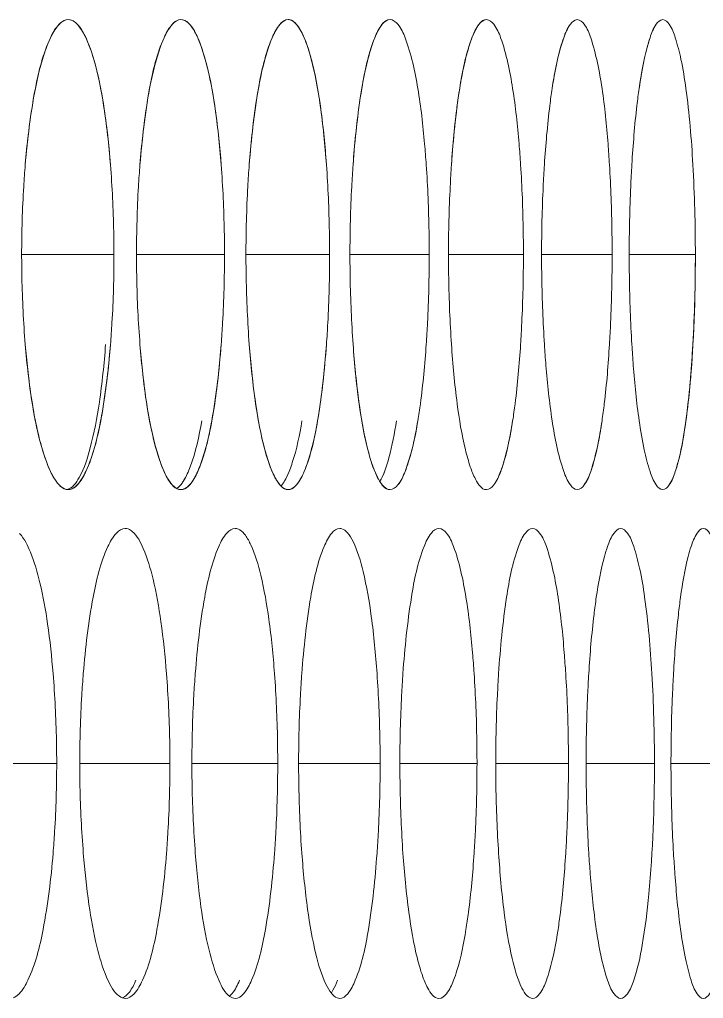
# Model space of a CAD drawing. Header units: millimetres. Extents: x 1177 to 4147, y 93 to 2194.
# Drawn here: x 2907.68 to 2916.4, y 1713.33 to 1725.83 of the extents above; entities that cross this region are included whole.
import ezdxf

# ---------------------------------------------------------------- set-up
doc = ezdxf.new("R2010")
doc.units = ezdxf.units.MM
doc.header["$LTSCALE"] = 0.1
doc.layers.add('标注', color=251, linetype='Continuous', lineweight=9)

msp = doc.modelspace()

# ---------------------------------------------------------------- linework, layer by layer
at = {"layer": '标注'}
for p, q in [((2907.703, 1722.827), (2908.881, 1722.827)), ((2907.703, 1722.827), (2908.881, 1722.827)), ((2909.169, 1722.827), (2910.291, 1722.827)), ((2909.169, 1722.827), (2910.291, 1722.827)), ((2910.565, 1722.827), (2911.632, 1722.827)), ((2910.565, 1722.827), (2911.632, 1722.827)), ((2911.892, 1722.827), (2912.903, 1722.827)), ((2911.892, 1722.827), (2912.903, 1722.827)), ((2913.149, 1722.827), (2914.105, 1722.827)), ((2913.149, 1722.827), (2914.105, 1722.827)), ((2914.337, 1722.827), (2915.237, 1722.827)), ((2914.337, 1722.827), (2915.237, 1722.827)), ((2915.455, 1722.827), (2916.299, 1722.827)), ((2915.455, 1722.827), (2916.299, 1722.827)), ((2906.944, 1716.332), (2908.15, 1716.332)), ((2908.444, 1716.332), (2909.595, 1716.332)), ((2909.875, 1716.332), (2910.97, 1716.332)), ((2911.237, 1716.332), (2912.277, 1716.332)), ((2912.529, 1716.332), (2913.513, 1716.332)), ((2913.752, 1716.332), (2914.68, 1716.332)), ((2914.905, 1716.332), (2915.777, 1716.332)), ((2915.988, 1716.332), (2916.804, 1716.332))]:
    msp.add_line(p, q, dxfattribs=at)
for points, knots in [([(2908.298, 1725.827), (2908.225, 1725.827), (2908.121, 1725.704), (2908.036, 1725.524), (2907.925, 1725.201), (2907.822, 1724.681), (2907.77, 1724.228), (2907.749, 1723.975)], [0, 0, 0, 0, 0.108725, 0.198707, 0.314104, 0.617245, 1, 1, 1, 1]), ([(2908.298, 1725.827), (2908.254, 1725.827), (2908.151, 1725.756), (2908.101, 1725.657), (2908.071, 1725.596)], [0, 0, 0, 0, 0.386933, 1, 1, 1, 1]), ([(2908.836, 1723.975), (2908.816, 1724.228), (2908.766, 1724.68), (2908.666, 1725.201), (2908.557, 1725.524), (2908.473, 1725.704), (2908.369, 1725.827), (2908.298, 1725.827)], [0, 0, 0, 0, 0.38312, 0.686351, 0.80168, 0.891533, 1, 1, 1, 1]), ([(2908.404, 1725.776), (2908.396, 1725.784), (2908.366, 1725.81), (2908.326, 1725.827), (2908.298, 1725.827)], [0, 0, 0, 0, 0.288854, 1, 1, 1, 1]), ([(2908.836, 1723.975), (2908.819, 1724.191), (2908.778, 1724.588), (2908.685, 1725.117), (2908.571, 1725.505), (2908.468, 1725.714), (2908.404, 1725.776)], [0, 0, 0, 0, 0.348125, 0.639047, 0.857939, 1, 1, 1, 1]), ([(2909.735, 1725.827), (2909.666, 1725.827), (2909.566, 1725.702), (2909.486, 1725.524), (2909.38, 1725.2), (2909.282, 1724.68), (2909.233, 1724.228), (2909.213, 1723.975)], [0, 0, 0, 0, 0.106138, 0.195757, 0.311206, 0.615378, 1, 1, 1, 1]), ([(2909.735, 1725.827), (2909.694, 1725.827), (2909.595, 1725.754), (2909.548, 1725.657), (2909.52, 1725.596)], [0, 0, 0, 0, 0.381268, 1, 1, 1, 1]), ([(2910.249, 1723.975), (2910.23, 1724.227), (2910.182, 1724.68), (2910.087, 1725.2), (2909.983, 1725.524), (2909.904, 1725.702), (2909.805, 1725.827), (2909.735, 1725.827)], [0, 0, 0, 0, 0.384981, 0.689245, 0.80463, 0.894123, 1, 1, 1, 1]), ([(2910.249, 1723.975), (2910.232, 1724.202), (2910.19, 1724.614), (2910.096, 1725.16), (2909.981, 1725.545), (2909.876, 1725.752), (2909.809, 1725.801)], [0, 0, 0, 0, 0.358786, 0.65392, 0.869192, 1, 1, 1, 1]), ([(2911.104, 1725.827), (2911.036, 1725.827), (2910.943, 1725.7), (2910.867, 1725.524), (2910.766, 1725.199), (2910.673, 1724.68), (2910.626, 1724.227), (2910.607, 1723.975)], [0, 0, 0, 0, 0.103563, 0.192833, 0.308341, 0.613538, 1, 1, 1, 1]), ([(2911.104, 1725.827), (2911.064, 1725.827), (2910.969, 1725.752), (2910.926, 1725.657), (2910.899, 1725.596)], [0, 0, 0, 0, 0.375316, 1, 1, 1, 1]), ([(2911.592, 1723.975), (2911.574, 1724.227), (2911.529, 1724.68), (2911.438, 1725.199), (2911.339, 1725.523), (2911.265, 1725.7), (2911.172, 1725.827), (2911.104, 1725.827)], [0, 0, 0, 0, 0.386814, 0.692105, 0.807551, 0.8967, 1, 1, 1, 1]), ([(2911.592, 1723.975), (2911.575, 1724.212), (2911.534, 1724.642), (2911.438, 1725.199), (2911.333, 1725.561), (2911.231, 1725.748), (2911.174, 1725.805), (2911.145, 1725.818)], [0, 0, 0, 0, 0.370156, 0.669475, 0.880231, 0.950761, 1, 1, 1, 1]), ([(2912.403, 1725.827), (2912.337, 1725.827), (2912.249, 1725.698), (2912.178, 1725.523), (2912.082, 1725.198), (2911.994, 1724.68), (2911.95, 1724.227), (2911.932, 1723.975)], [0, 0, 0, 0, 0.101007, 0.189943, 0.305517, 0.61173, 1, 1, 1, 1]), ([(2912.403, 1725.827), (2912.365, 1725.827), (2912.274, 1725.75), (2912.234, 1725.656), (2912.209, 1725.596)], [0, 0, 0, 0, 0.369072, 1, 1, 1, 1]), ([(2912.758, 1724.948), (2912.722, 1725.168), (2912.66, 1725.455), (2912.532, 1725.75), (2912.442, 1725.827), (2912.403, 1725.827)], [0, 0, 0, 0, 0.68191, 0.882647, 1, 1, 1, 1]), ([(2912.758, 1724.948), (2912.722, 1725.168), (2912.66, 1725.455), (2912.532, 1725.75), (2912.442, 1725.827), (2912.403, 1725.827)], [0, 0, 0, 0, 0.68191, 0.882647, 1, 1, 1, 1]), ([(2913.633, 1725.827), (2913.569, 1725.827), (2913.487, 1725.695), (2913.42, 1725.523), (2913.329, 1725.197), (2913.246, 1724.679), (2913.204, 1724.227), (2913.187, 1723.975)], [0, 0, 0, 0, 0.098477, 0.187097, 0.302743, 0.609957, 1, 1, 1, 1]), ([(2913.633, 1725.827), (2913.596, 1725.827), (2913.509, 1725.748), (2913.473, 1725.656), (2913.449, 1725.596)], [0, 0, 0, 0, 0.362536, 1, 1, 1, 1]), ([(2913.968, 1724.948), (2913.934, 1725.167), (2913.875, 1725.455), (2913.756, 1725.748), (2913.67, 1725.827), (2913.633, 1725.827)], [0, 0, 0, 0, 0.686169, 0.886283, 1, 1, 1, 1]), ([(2913.968, 1724.948), (2913.934, 1725.167), (2913.875, 1725.455), (2913.756, 1725.748), (2913.67, 1725.827), (2913.633, 1725.827)], [0, 0, 0, 0, 0.686169, 0.886283, 1, 1, 1, 1]), ([(2914.793, 1725.827), (2914.757, 1725.827), (2914.675, 1725.745), (2914.562, 1725.454), (2914.505, 1725.167), (2914.472, 1724.948)], [0, 0, 0, 0, 0.110259, 0.309993, 1, 1, 1, 1]), ([(2914.793, 1725.827), (2914.757, 1725.827), (2914.675, 1725.745), (2914.642, 1725.656), (2914.62, 1725.596)], [0, 0, 0, 0, 0.355714, 1, 1, 1, 1]), ([(2915.108, 1724.948), (2915.076, 1725.167), (2915.02, 1725.454), (2914.91, 1725.745), (2914.828, 1725.827), (2914.793, 1725.827)], [0, 0, 0, 0, 0.690419, 0.889948, 1, 1, 1, 1]), ([(2915.108, 1724.948), (2915.076, 1725.167), (2915.02, 1725.454), (2914.91, 1725.745), (2914.828, 1725.827), (2914.793, 1725.827)], [0, 0, 0, 0, 0.690419, 0.889948, 1, 1, 1, 1]), ([(2915.883, 1725.827), (2915.849, 1725.827), (2915.771, 1725.743), (2915.709, 1725.569), (2915.635, 1725.29), (2915.599, 1725.072), (2915.582, 1724.948)], [0, 0, 0, 0, 0.106517, 0.305568, 0.605245, 1, 1, 1, 1]), ([(2915.883, 1725.827), (2915.849, 1725.827), (2915.771, 1725.743), (2915.741, 1725.656), (2915.721, 1725.596)], [0, 0, 0, 0, 0.348617, 1, 1, 1, 1]), ([(2916.299, 1722.827), (2916.299, 1723.21), (2916.281, 1723.918), (2916.212, 1724.752), (2916.127, 1725.29), (2916.055, 1725.569), (2915.994, 1725.743), (2915.917, 1725.827), (2915.883, 1725.827)], [0, 0, 0, 0, 0.372977, 0.690664, 0.812881, 0.905598, 0.967111, 1, 1, 1, 1]), ([(2916.299, 1722.827), (2916.299, 1723.21), (2916.281, 1723.918), (2916.212, 1724.752), (2916.127, 1725.29), (2916.055, 1725.569), (2915.994, 1725.743), (2915.917, 1725.827), (2915.883, 1725.827)], [0, 0, 0, 0, 0.372977, 0.690664, 0.812881, 0.905598, 0.967111, 1, 1, 1, 1]), ([(2908.071, 1725.596), (2907.975, 1725.393), (2907.843, 1724.848), (2907.776, 1724.301), (2907.749, 1723.975)], [0, 0, 0, 0, 0.407378, 1, 1, 1, 1]), ([(2909.52, 1725.596), (2909.427, 1725.392), (2909.302, 1724.847), (2909.239, 1724.301), (2909.213, 1723.975)], [0, 0, 0, 0, 0.406664, 1, 1, 1, 1]), ([(2910.899, 1725.596), (2910.811, 1725.391), (2910.692, 1724.847), (2910.632, 1724.301), (2910.607, 1723.975)], [0, 0, 0, 0, 0.405977, 1, 1, 1, 1]), ([(2912.209, 1725.596), (2912.125, 1725.39), (2912.013, 1724.846), (2911.955, 1724.301), (2911.932, 1723.975)], [0, 0, 0, 0, 0.405318, 1, 1, 1, 1]), ([(2913.449, 1725.596), (2913.369, 1725.389), (2913.264, 1724.845), (2913.209, 1724.301), (2913.187, 1723.975)], [0, 0, 0, 0, 0.404689, 1, 1, 1, 1]), ([(2914.62, 1725.596), (2914.605, 1725.554), (2914.538, 1725.343), (2914.498, 1725.124), (2914.472, 1724.948)], [0, 0, 0, 0, 0.198639, 1, 1, 1, 1]), ([(2915.721, 1725.596), (2915.707, 1725.554), (2915.644, 1725.342), (2915.607, 1725.124), (2915.582, 1724.948)], [0, 0, 0, 0, 0.198134, 1, 1, 1, 1]), ([(2912.865, 1723.975), (2912.859, 1724.064), (2912.834, 1724.389), (2912.797, 1724.714), (2912.758, 1724.948)], [0, 0, 0, 0, 0.272625, 1, 1, 1, 1]), ([(2912.865, 1723.975), (2912.859, 1724.064), (2912.834, 1724.389), (2912.797, 1724.714), (2912.758, 1724.948)], [0, 0, 0, 0, 0.272625, 1, 1, 1, 1]), ([(2914.069, 1723.975), (2914.064, 1724.064), (2914.04, 1724.389), (2914.005, 1724.714), (2913.968, 1724.948)], [0, 0, 0, 0, 0.272718, 1, 1, 1, 1]), ([(2914.069, 1723.975), (2914.064, 1724.064), (2914.04, 1724.389), (2914.005, 1724.714), (2913.968, 1724.948)], [0, 0, 0, 0, 0.272718, 1, 1, 1, 1]), ([(2914.472, 1724.948), (2914.461, 1724.876), (2914.417, 1724.552), (2914.389, 1724.227), (2914.373, 1723.975)], [0, 0, 0, 0, 0.224713, 1, 1, 1, 1]), ([(2914.472, 1724.948), (2914.461, 1724.876), (2914.417, 1724.552), (2914.389, 1724.227), (2914.373, 1723.975)], [0, 0, 0, 0, 0.224713, 1, 1, 1, 1]), ([(2915.203, 1723.975), (2915.198, 1724.064), (2915.176, 1724.389), (2915.143, 1724.714), (2915.108, 1724.948)], [0, 0, 0, 0, 0.272807, 1, 1, 1, 1]), ([(2915.203, 1723.975), (2915.198, 1724.064), (2915.176, 1724.389), (2915.143, 1724.714), (2915.108, 1724.948)], [0, 0, 0, 0, 0.272807, 1, 1, 1, 1]), ([(2915.582, 1724.948), (2915.571, 1724.876), (2915.53, 1724.552), (2915.504, 1724.227), (2915.489, 1723.975)], [0, 0, 0, 0, 0.224605, 1, 1, 1, 1]), ([(2915.582, 1724.948), (2915.571, 1724.876), (2915.53, 1724.552), (2915.504, 1724.227), (2915.489, 1723.975)], [0, 0, 0, 0, 0.224605, 1, 1, 1, 1]), ([(2907.749, 1723.975), (2907.742, 1723.882), (2907.714, 1723.501), (2907.703, 1723.118), (2907.703, 1722.827)], [0, 0, 0, 0, 0.24195, 1, 1, 1, 1]), ([(2907.749, 1723.975), (2907.742, 1723.882), (2907.714, 1723.501), (2907.703, 1723.118), (2907.703, 1722.827)], [0, 0, 0, 0, 0.24195, 1, 1, 1, 1]), ([(2908.881, 1722.827), (2908.881, 1722.925), (2908.877, 1723.308), (2908.859, 1723.691), (2908.836, 1723.975)], [0, 0, 0, 0, 0.255919, 1, 1, 1, 1]), ([(2908.881, 1722.827), (2908.881, 1722.925), (2908.877, 1723.308), (2908.859, 1723.691), (2908.836, 1723.975)], [0, 0, 0, 0, 0.255919, 1, 1, 1, 1]), ([(2909.213, 1723.975), (2909.205, 1723.882), (2909.179, 1723.501), (2909.169, 1723.118), (2909.169, 1722.827)], [0, 0, 0, 0, 0.241915, 1, 1, 1, 1]), ([(2909.213, 1723.975), (2909.205, 1723.882), (2909.179, 1723.501), (2909.169, 1723.118), (2909.169, 1722.827)], [0, 0, 0, 0, 0.241915, 1, 1, 1, 1]), ([(2910.291, 1722.827), (2910.291, 1722.925), (2910.288, 1723.308), (2910.27, 1723.691), (2910.249, 1723.975)], [0, 0, 0, 0, 0.255939, 1, 1, 1, 1]), ([(2910.291, 1722.827), (2910.291, 1722.925), (2910.288, 1723.308), (2910.27, 1723.691), (2910.249, 1723.975)], [0, 0, 0, 0, 0.255939, 1, 1, 1, 1]), ([(2910.607, 1723.975), (2910.6, 1723.882), (2910.575, 1723.5), (2910.565, 1723.118), (2910.565, 1722.827)], [0, 0, 0, 0, 0.241881, 1, 1, 1, 1]), ([(2910.607, 1723.975), (2910.6, 1723.882), (2910.575, 1723.5), (2910.565, 1723.118), (2910.565, 1722.827)], [0, 0, 0, 0, 0.241881, 1, 1, 1, 1]), ([(2911.632, 1722.827), (2911.632, 1722.925), (2911.629, 1723.308), (2911.612, 1723.691), (2911.592, 1723.975)], [0, 0, 0, 0, 0.255958, 1, 1, 1, 1]), ([(2911.632, 1722.827), (2911.632, 1722.925), (2911.629, 1723.308), (2911.612, 1723.691), (2911.592, 1723.975)], [0, 0, 0, 0, 0.255958, 1, 1, 1, 1]), ([(2911.932, 1723.975), (2911.925, 1723.882), (2911.902, 1723.5), (2911.892, 1723.118), (2911.892, 1722.827)], [0, 0, 0, 0, 0.24185, 1, 1, 1, 1]), ([(2911.932, 1723.975), (2911.925, 1723.882), (2911.902, 1723.5), (2911.892, 1723.118), (2911.892, 1722.827)], [0, 0, 0, 0, 0.24185, 1, 1, 1, 1]), ([(2912.903, 1722.827), (2912.903, 1722.925), (2912.9, 1723.308), (2912.885, 1723.691), (2912.865, 1723.975)], [0, 0, 0, 0, 0.255977, 1, 1, 1, 1]), ([(2912.903, 1722.827), (2912.903, 1722.925), (2912.9, 1723.308), (2912.885, 1723.691), (2912.865, 1723.975)], [0, 0, 0, 0, 0.255977, 1, 1, 1, 1]), ([(2913.187, 1723.975), (2913.181, 1723.882), (2913.159, 1723.5), (2913.149, 1723.118), (2913.149, 1722.827)], [0, 0, 0, 0, 0.24182, 1, 1, 1, 1]), ([(2913.187, 1723.975), (2913.181, 1723.882), (2913.159, 1723.5), (2913.149, 1723.118), (2913.149, 1722.827)], [0, 0, 0, 0, 0.24182, 1, 1, 1, 1]), ([(2914.105, 1722.827), (2914.105, 1722.925), (2914.102, 1723.308), (2914.088, 1723.691), (2914.069, 1723.975)], [0, 0, 0, 0, 0.255994, 1, 1, 1, 1]), ([(2914.105, 1722.827), (2914.105, 1722.925), (2914.102, 1723.308), (2914.088, 1723.691), (2914.069, 1723.975)], [0, 0, 0, 0, 0.255994, 1, 1, 1, 1]), ([(2914.373, 1723.975), (2914.367, 1723.882), (2914.346, 1723.5), (2914.337, 1723.118), (2914.337, 1722.827)], [0, 0, 0, 0, 0.241791, 1, 1, 1, 1]), ([(2914.373, 1723.975), (2914.367, 1723.882), (2914.346, 1723.5), (2914.337, 1723.118), (2914.337, 1722.827)], [0, 0, 0, 0, 0.241791, 1, 1, 1, 1]), ([(2915.237, 1722.827), (2915.237, 1722.925), (2915.234, 1723.308), (2915.221, 1723.691), (2915.203, 1723.975)], [0, 0, 0, 0, 0.256011, 1, 1, 1, 1]), ([(2915.237, 1722.827), (2915.237, 1722.925), (2915.234, 1723.308), (2915.221, 1723.691), (2915.203, 1723.975)], [0, 0, 0, 0, 0.256011, 1, 1, 1, 1]), ([(2915.489, 1723.975), (2915.483, 1723.882), (2915.463, 1723.5), (2915.455, 1723.118), (2915.455, 1722.827)], [0, 0, 0, 0, 0.241764, 1, 1, 1, 1]), ([(2915.489, 1723.975), (2915.483, 1723.882), (2915.463, 1723.5), (2915.455, 1723.118), (2915.455, 1722.827)], [0, 0, 0, 0, 0.241764, 1, 1, 1, 1]), ([(2907.703, 1722.827), (2907.703, 1722.73), (2907.707, 1722.347), (2907.726, 1721.964), (2907.749, 1721.68)], [0, 0, 0, 0, 0.255902, 1, 1, 1, 1]), ([(2907.703, 1722.827), (2907.703, 1722.73), (2907.707, 1722.347), (2907.726, 1721.964), (2907.749, 1721.68)], [0, 0, 0, 0, 0.255902, 1, 1, 1, 1]), ([(2908.836, 1721.68), (2908.844, 1721.773), (2908.87, 1722.154), (2908.881, 1722.537), (2908.881, 1722.827)], [0, 0, 0, 0, 0.241923, 1, 1, 1, 1]), ([(2908.836, 1721.68), (2908.844, 1721.773), (2908.87, 1722.154), (2908.881, 1722.537), (2908.881, 1722.827)], [0, 0, 0, 0, 0.241923, 1, 1, 1, 1]), ([(2909.169, 1722.827), (2909.169, 1722.73), (2909.172, 1722.347), (2909.19, 1721.964), (2909.213, 1721.68)], [0, 0, 0, 0, 0.255923, 1, 1, 1, 1]), ([(2909.169, 1722.827), (2909.169, 1722.73), (2909.172, 1722.347), (2909.19, 1721.964), (2909.213, 1721.68)], [0, 0, 0, 0, 0.255923, 1, 1, 1, 1]), ([(2910.249, 1721.68), (2910.256, 1721.773), (2910.281, 1722.154), (2910.291, 1722.537), (2910.291, 1722.827)], [0, 0, 0, 0, 0.241889, 1, 1, 1, 1]), ([(2910.249, 1721.68), (2910.256, 1721.773), (2910.281, 1722.154), (2910.291, 1722.537), (2910.291, 1722.827)], [0, 0, 0, 0, 0.241889, 1, 1, 1, 1]), ([(2910.565, 1722.827), (2910.565, 1722.73), (2910.569, 1722.347), (2910.586, 1721.964), (2910.607, 1721.68)], [0, 0, 0, 0, 0.255943, 1, 1, 1, 1]), ([(2910.565, 1722.827), (2910.565, 1722.73), (2910.569, 1722.347), (2910.586, 1721.964), (2910.607, 1721.68)], [0, 0, 0, 0, 0.255943, 1, 1, 1, 1]), ([(2911.592, 1721.68), (2911.599, 1721.773), (2911.622, 1722.155), (2911.632, 1722.537), (2911.632, 1722.827)], [0, 0, 0, 0, 0.241857, 1, 1, 1, 1]), ([(2911.592, 1721.68), (2911.599, 1721.773), (2911.622, 1722.155), (2911.632, 1722.537), (2911.632, 1722.827)], [0, 0, 0, 0, 0.241857, 1, 1, 1, 1]), ([(2911.892, 1722.827), (2911.892, 1722.73), (2911.895, 1722.347), (2911.912, 1721.964), (2911.932, 1721.68)], [0, 0, 0, 0, 0.255962, 1, 1, 1, 1]), ([(2911.892, 1722.827), (2911.892, 1722.73), (2911.895, 1722.347), (2911.912, 1721.964), (2911.932, 1721.68)], [0, 0, 0, 0, 0.255962, 1, 1, 1, 1]), ([(2912.865, 1721.68), (2912.872, 1721.773), (2912.894, 1722.155), (2912.903, 1722.537), (2912.903, 1722.827)], [0, 0, 0, 0, 0.241827, 1, 1, 1, 1]), ([(2912.865, 1721.68), (2912.872, 1721.773), (2912.894, 1722.155), (2912.903, 1722.537), (2912.903, 1722.827)], [0, 0, 0, 0, 0.241827, 1, 1, 1, 1]), ([(2913.149, 1722.827), (2913.149, 1722.73), (2913.153, 1722.347), (2913.168, 1721.964), (2913.187, 1721.68)], [0, 0, 0, 0, 0.25598, 1, 1, 1, 1]), ([(2913.149, 1722.827), (2913.149, 1722.73), (2913.153, 1722.347), (2913.168, 1721.964), (2913.187, 1721.68)], [0, 0, 0, 0, 0.25598, 1, 1, 1, 1]), ([(2914.069, 1721.68), (2914.075, 1721.773), (2914.096, 1722.155), (2914.105, 1722.537), (2914.105, 1722.827)], [0, 0, 0, 0, 0.241798, 1, 1, 1, 1]), ([(2914.069, 1721.68), (2914.075, 1721.773), (2914.096, 1722.155), (2914.105, 1722.537), (2914.105, 1722.827)], [0, 0, 0, 0, 0.241798, 1, 1, 1, 1]), ([(2914.337, 1722.827), (2914.337, 1722.73), (2914.34, 1722.347), (2914.355, 1721.964), (2914.373, 1721.68)], [0, 0, 0, 0, 0.255998, 1, 1, 1, 1]), ([(2914.337, 1722.827), (2914.337, 1722.73), (2914.34, 1722.347), (2914.355, 1721.964), (2914.373, 1721.68)], [0, 0, 0, 0, 0.255998, 1, 1, 1, 1]), ([(2915.203, 1721.68), (2915.209, 1721.773), (2915.229, 1722.155), (2915.237, 1722.537), (2915.237, 1722.827)], [0, 0, 0, 0, 0.241771, 1, 1, 1, 1]), ([(2915.203, 1721.68), (2915.209, 1721.773), (2915.229, 1722.155), (2915.237, 1722.537), (2915.237, 1722.827)], [0, 0, 0, 0, 0.241771, 1, 1, 1, 1]), ([(2915.455, 1722.827), (2915.455, 1722.73), (2915.458, 1722.347), (2915.472, 1721.964), (2915.489, 1721.68)], [0, 0, 0, 0, 0.256014, 1, 1, 1, 1]), ([(2915.455, 1722.827), (2915.455, 1722.73), (2915.458, 1722.347), (2915.472, 1721.964), (2915.489, 1721.68)], [0, 0, 0, 0, 0.256014, 1, 1, 1, 1]), ([(2915.883, 1719.827), (2915.917, 1719.827), (2915.994, 1719.912), (2916.055, 1720.086), (2916.127, 1720.365), (2916.212, 1720.903), (2916.281, 1721.737), (2916.299, 1722.445), (2916.299, 1722.827)], [0, 0, 0, 0, 0.032889, 0.094402, 0.187119, 0.309336, 0.627023, 1, 1, 1, 1]), ([(2916.043, 1720.059), (2916.093, 1720.205), (2916.167, 1720.573), (2916.274, 1721.495), (2916.299, 1722.271), (2916.299, 1722.827)], [0, 0, 0, 0, 0.165903, 0.40142, 1, 1, 1, 1]), ([(2907.749, 1721.68), (2907.767, 1721.467), (2907.809, 1721.076), (2907.902, 1720.553), (2908.016, 1720.165), (2908.118, 1719.955), (2908.18, 1719.89)], [0, 0, 0, 0, 0.344652, 0.634249, 0.854362, 1, 1, 1, 1]), ([(2907.749, 1721.68), (2907.77, 1721.427), (2907.822, 1720.974), (2907.925, 1720.454), (2908.036, 1720.131), (2908.121, 1719.951), (2908.225, 1719.827), (2908.298, 1719.827)], [0, 0, 0, 0, 0.382755, 0.685896, 0.801293, 0.891275, 1, 1, 1, 1]), ([(2908.279, 1719.829), (2908.351, 1719.842), (2908.486, 1720.043), (2908.601, 1720.413), (2908.712, 1720.992), (2908.755, 1721.433), (2908.774, 1721.679)], [0, 0, 0, 0, 0.111468, 0.318884, 0.621199, 1, 1, 1, 1]), ([(2908.298, 1719.827), (2908.369, 1719.827), (2908.473, 1719.951), (2908.557, 1720.131), (2908.666, 1720.454), (2908.766, 1720.975), (2908.816, 1721.427), (2908.836, 1721.68)], [0, 0, 0, 0, 0.108467, 0.19832, 0.313649, 0.61688, 1, 1, 1, 1]), ([(2908.522, 1720.059), (2908.617, 1720.263), (2908.746, 1720.807), (2908.81, 1721.354), (2908.836, 1721.68)], [0, 0, 0, 0, 0.407112, 1, 1, 1, 1]), ([(2909.213, 1721.68), (2909.23, 1721.457), (2909.273, 1721.05), (2909.367, 1720.51), (2909.482, 1720.124), (2909.586, 1719.916), (2909.652, 1719.862)], [0, 0, 0, 0, 0.354996, 0.648712, 0.865362, 1, 1, 1, 1]), ([(2909.213, 1721.68), (2909.233, 1721.427), (2909.282, 1720.975), (2909.38, 1720.455), (2909.486, 1720.131), (2909.566, 1719.953), (2909.666, 1719.827), (2909.735, 1719.827)], [0, 0, 0, 0, 0.384622, 0.688794, 0.804243, 0.893862, 1, 1, 1, 1]), ([(2909.735, 1719.827), (2909.805, 1719.827), (2909.904, 1719.953), (2909.983, 1720.131), (2910.087, 1720.455), (2910.182, 1720.975), (2910.23, 1721.427), (2910.249, 1721.68)], [0, 0, 0, 0, 0.105877, 0.19537, 0.310755, 0.615019, 1, 1, 1, 1]), ([(2909.949, 1720.059), (2910.041, 1720.264), (2910.162, 1720.808), (2910.224, 1721.354), (2910.249, 1721.68)], [0, 0, 0, 0, 0.406408, 1, 1, 1, 1]), ([(2910.607, 1721.68), (2910.625, 1721.446), (2910.667, 1721.022), (2910.763, 1720.47), (2910.868, 1720.108), (2910.969, 1719.918), (2911.024, 1719.858), (2911.053, 1719.842)], [0, 0, 0, 0, 0.366167, 0.664077, 0.876453, 0.948818, 1, 1, 1, 1]), ([(2910.607, 1721.68), (2910.626, 1721.427), (2910.673, 1720.975), (2910.766, 1720.456), (2910.867, 1720.131), (2910.943, 1719.955), (2911.036, 1719.827), (2911.104, 1719.827)], [0, 0, 0, 0, 0.386462, 0.691659, 0.807167, 0.896437, 1, 1, 1, 1]), ([(2911.104, 1719.827), (2911.172, 1719.827), (2911.265, 1719.955), (2911.339, 1720.131), (2911.438, 1720.456), (2911.529, 1720.975), (2911.574, 1721.428), (2911.592, 1721.68)], [0, 0, 0, 0, 0.1033, 0.192449, 0.307895, 0.613186, 1, 1, 1, 1]), ([(2911.307, 1720.059), (2911.395, 1720.265), (2911.51, 1720.809), (2911.568, 1721.354), (2911.592, 1721.68)], [0, 0, 0, 0, 0.405731, 1, 1, 1, 1]), ([(2911.932, 1721.68), (2911.949, 1721.436), (2911.991, 1720.995), (2912.088, 1720.429), (2912.194, 1720.066), (2912.296, 1719.887), (2912.355, 1719.837), (2912.383, 1719.83)], [0, 0, 0, 0, 0.378761, 0.681383, 0.888916, 0.955378, 1, 1, 1, 1]), ([(2911.932, 1721.68), (2911.95, 1721.428), (2911.994, 1720.975), (2912.082, 1720.457), (2912.178, 1720.131), (2912.249, 1719.957), (2912.337, 1719.827), (2912.403, 1719.827)], [0, 0, 0, 0, 0.38827, 0.694483, 0.810057, 0.898993, 1, 1, 1, 1]), ([(2912.758, 1720.707), (2912.77, 1720.779), (2912.818, 1721.102), (2912.848, 1721.428), (2912.865, 1721.68)], [0, 0, 0, 0, 0.224887, 1, 1, 1, 1]), ([(2912.758, 1720.707), (2912.77, 1720.779), (2912.818, 1721.102), (2912.848, 1721.428), (2912.865, 1721.68)], [0, 0, 0, 0, 0.224887, 1, 1, 1, 1]), ([(2913.187, 1721.68), (2913.204, 1721.428), (2913.246, 1720.976), (2913.329, 1720.457), (2913.42, 1720.132), (2913.487, 1719.96), (2913.569, 1719.827), (2913.633, 1719.827)], [0, 0, 0, 0, 0.390043, 0.697257, 0.812903, 0.901523, 1, 1, 1, 1]), ([(2913.187, 1721.68), (2913.204, 1721.428), (2913.246, 1720.976), (2913.329, 1720.457), (2913.42, 1720.132), (2913.487, 1719.96), (2913.569, 1719.827), (2913.633, 1719.827)], [0, 0, 0, 0, 0.390043, 0.697257, 0.812903, 0.901523, 1, 1, 1, 1]), ([(2913.968, 1720.707), (2913.98, 1720.779), (2914.025, 1721.102), (2914.053, 1721.428), (2914.069, 1721.68)], [0, 0, 0, 0, 0.22477, 1, 1, 1, 1]), ([(2913.968, 1720.707), (2913.98, 1720.779), (2914.025, 1721.102), (2914.053, 1721.428), (2914.069, 1721.68)], [0, 0, 0, 0, 0.22477, 1, 1, 1, 1]), ([(2914.373, 1721.68), (2914.378, 1721.591), (2914.402, 1721.266), (2914.436, 1720.941), (2914.472, 1720.707)], [0, 0, 0, 0, 0.272759, 1, 1, 1, 1]), ([(2914.373, 1721.68), (2914.378, 1721.591), (2914.402, 1721.266), (2914.436, 1720.941), (2914.472, 1720.707)], [0, 0, 0, 0, 0.272759, 1, 1, 1, 1]), ([(2915.108, 1720.707), (2915.119, 1720.779), (2915.162, 1721.103), (2915.188, 1721.428), (2915.203, 1721.68)], [0, 0, 0, 0, 0.224659, 1, 1, 1, 1]), ([(2915.108, 1720.707), (2915.119, 1720.779), (2915.162, 1721.103), (2915.188, 1721.428), (2915.203, 1721.68)], [0, 0, 0, 0, 0.224659, 1, 1, 1, 1]), ([(2915.489, 1721.68), (2915.494, 1721.591), (2915.516, 1721.266), (2915.548, 1720.941), (2915.582, 1720.707)], [0, 0, 0, 0, 0.272845, 1, 1, 1, 1]), ([(2915.489, 1721.68), (2915.494, 1721.591), (2915.516, 1721.266), (2915.548, 1720.941), (2915.582, 1720.707)], [0, 0, 0, 0, 0.272845, 1, 1, 1, 1]), ([(2909.681, 1719.843), (2909.719, 1719.865), (2909.788, 1719.957), (2909.911, 1720.242), (2909.967, 1720.507), (2910.002, 1720.706)], [0, 0, 0, 0, 0.140778, 0.353745, 1, 1, 1, 1]), ([(2911.014, 1719.876), (2911.044, 1719.91), (2911.099, 1720.007), (2911.2, 1720.282), (2911.249, 1720.526), (2911.279, 1720.706)], [0, 0, 0, 0, 0.156313, 0.375879, 1, 1, 1, 1]), ([(2912.276, 1719.934), (2912.329, 1720.026), (2912.41, 1720.285), (2912.462, 1720.547), (2912.486, 1720.706)], [0, 0, 0, 0, 0.39943, 1, 1, 1, 1]), ([(2912.403, 1719.827), (2912.442, 1719.827), (2912.532, 1719.905), (2912.66, 1720.2), (2912.722, 1720.487), (2912.758, 1720.707)], [0, 0, 0, 0, 0.117353, 0.31809, 1, 1, 1, 1]), ([(2912.596, 1720.059), (2912.612, 1720.1), (2912.685, 1720.311), (2912.729, 1720.531), (2912.758, 1720.707)], [0, 0, 0, 0, 0.199577, 1, 1, 1, 1]), ([(2913.633, 1719.827), (2913.67, 1719.827), (2913.756, 1719.907), (2913.875, 1720.2), (2913.934, 1720.488), (2913.968, 1720.707)], [0, 0, 0, 0, 0.113717, 0.313831, 1, 1, 1, 1]), ([(2913.815, 1720.059), (2913.83, 1720.101), (2913.899, 1720.312), (2913.941, 1720.531), (2913.968, 1720.707)], [0, 0, 0, 0, 0.199032, 1, 1, 1, 1]), ([(2914.472, 1720.707), (2914.505, 1720.488), (2914.562, 1720.201), (2914.675, 1719.91), (2914.757, 1719.827), (2914.793, 1719.827)], [0, 0, 0, 0, 0.690007, 0.889741, 1, 1, 1, 1]), ([(2914.472, 1720.707), (2914.505, 1720.488), (2914.562, 1720.201), (2914.675, 1719.91), (2914.757, 1719.827), (2914.793, 1719.827)], [0, 0, 0, 0, 0.690007, 0.889741, 1, 1, 1, 1]), ([(2914.793, 1719.827), (2914.828, 1719.827), (2914.91, 1719.91), (2915.02, 1720.201), (2915.076, 1720.488), (2915.108, 1720.707)], [0, 0, 0, 0, 0.110052, 0.309581, 1, 1, 1, 1]), ([(2914.964, 1720.059), (2914.979, 1720.101), (2915.044, 1720.312), (2915.082, 1720.531), (2915.108, 1720.707)], [0, 0, 0, 0, 0.198508, 1, 1, 1, 1]), ([(2915.582, 1720.707), (2915.599, 1720.583), (2915.635, 1720.365), (2915.709, 1720.086), (2915.771, 1719.912), (2915.849, 1719.827), (2915.883, 1719.827)], [0, 0, 0, 0, 0.394755, 0.694432, 0.893483, 1, 1, 1, 1]), ([(2915.582, 1720.707), (2915.599, 1720.583), (2915.635, 1720.365), (2915.709, 1720.086), (2915.771, 1719.912), (2915.849, 1719.827), (2915.883, 1719.827)], [0, 0, 0, 0, 0.394755, 0.694432, 0.893483, 1, 1, 1, 1]), ([(2908.298, 1719.827), (2908.341, 1719.827), (2908.443, 1719.899), (2908.493, 1719.998), (2908.522, 1720.059)], [0, 0, 0, 0, 0.386942, 1, 1, 1, 1]), ([(2909.681, 1719.843), (2909.712, 1719.862), (2909.771, 1719.932), (2909.81, 1720.011), (2909.831, 1720.059)], [0, 0, 0, 0, 0.409155, 1, 1, 1, 1]), ([(2909.735, 1719.827), (2909.777, 1719.827), (2909.876, 1719.901), (2909.922, 1719.998), (2909.949, 1720.059)], [0, 0, 0, 0, 0.38124, 1, 1, 1, 1]), ([(2911.014, 1719.876), (2911.023, 1719.887), (2911.066, 1719.942), (2911.096, 1720.007), (2911.117, 1720.059)], [0, 0, 0, 0, 0.202158, 1, 1, 1, 1]), ([(2911.104, 1719.827), (2911.144, 1719.827), (2911.239, 1719.903), (2911.281, 1719.998), (2911.307, 1720.059)], [0, 0, 0, 0, 0.375248, 1, 1, 1, 1]), ([(2912.276, 1719.934), (2912.281, 1719.943), (2912.303, 1719.983), (2912.321, 1720.025), (2912.333, 1720.059)], [0, 0, 0, 0, 0.222587, 1, 1, 1, 1]), ([(2912.403, 1719.827), (2912.442, 1719.827), (2912.532, 1719.905), (2912.571, 1719.999), (2912.596, 1720.059)], [0, 0, 0, 0, 0.368963, 1, 1, 1, 1]), ([(2913.633, 1719.827), (2913.67, 1719.827), (2913.756, 1719.907), (2913.792, 1719.999), (2913.815, 1720.059)], [0, 0, 0, 0, 0.362385, 1, 1, 1, 1]), ([(2914.793, 1719.827), (2914.828, 1719.827), (2914.91, 1719.91), (2914.942, 1719.999), (2914.964, 1720.059)], [0, 0, 0, 0, 0.35552, 1, 1, 1, 1]), ([(2915.883, 1719.827), (2915.917, 1719.827), (2915.994, 1719.912), (2916.023, 1719.999), (2916.043, 1720.059)], [0, 0, 0, 0, 0.348379, 1, 1, 1, 1]), ([(2908.18, 1719.89), (2908.189, 1719.88), (2908.221, 1719.849), (2908.266, 1719.827), (2908.298, 1719.827)], [0, 0, 0, 0, 0.294748, 1, 1, 1, 1]), ([(2909.652, 1719.862), (2909.658, 1719.857), (2909.683, 1719.839), (2909.714, 1719.827), (2909.735, 1719.827)], [0, 0, 0, 0, 0.281138, 1, 1, 1, 1]), ([(2912.383, 1719.83), (2912.386, 1719.829), (2912.393, 1719.828), (2912.4, 1719.827), (2912.403, 1719.827)], [0, 0, 0, 0, 0.50399, 1, 1, 1, 1]), ([(2908.104, 1717.48), (2908.087, 1717.691), (2908.045, 1718.08), (2907.954, 1718.6), (2907.84, 1718.989), (2907.739, 1719.199), (2907.677, 1719.266)], [0, 0, 0, 0, 0.343252, 0.632232, 0.852748, 1, 1, 1, 1]), ([(2909.025, 1719.332), (2908.983, 1719.332), (2908.882, 1719.26), (2908.833, 1719.162), (2908.804, 1719.101)], [0, 0, 0, 0, 0.384136, 1, 1, 1, 1]), ([(2909.115, 1719.294), (2909.108, 1719.3), (2909.082, 1719.32), (2909.049, 1719.332), (2909.025, 1719.332)], [0, 0, 0, 0, 0.282086, 1, 1, 1, 1]), ([(2909.551, 1717.48), (2909.534, 1717.701), (2909.492, 1718.105), (2909.399, 1718.643), (2909.285, 1719.03), (2909.18, 1719.238), (2909.115, 1719.294)], [0, 0, 0, 0, 0.353299, 0.646273, 0.86342, 1, 1, 1, 1]), ([(2910.428, 1719.332), (2910.388, 1719.332), (2910.291, 1719.258), (2910.245, 1719.162), (2910.218, 1719.101)], [0, 0, 0, 0, 0.378328, 1, 1, 1, 1]), ([(2910.929, 1717.48), (2910.912, 1717.712), (2910.871, 1718.133), (2910.775, 1718.683), (2910.671, 1719.045), (2910.57, 1719.236), (2910.514, 1719.298), (2910.485, 1719.315)], [0, 0, 0, 0, 0.364158, 0.661207, 0.874207, 0.947517, 1, 1, 1, 1]), ([(2911.762, 1719.332), (2911.723, 1719.332), (2911.63, 1719.256), (2911.589, 1719.161), (2911.563, 1719.101)], [0, 0, 0, 0, 0.37223, 1, 1, 1, 1]), ([(2912.237, 1717.48), (2912.22, 1717.722), (2912.179, 1718.16), (2912.083, 1718.724), (2911.978, 1719.087), (2911.876, 1719.268), (2911.817, 1719.32), (2911.788, 1719.328)], [0, 0, 0, 0, 0.376417, 0.678059, 0.88637, 0.953961, 1, 1, 1, 1]), ([(2913.027, 1719.332), (2912.989, 1719.332), (2912.9, 1719.254), (2912.862, 1719.161), (2912.838, 1719.101)], [0, 0, 0, 0, 0.36584, 1, 1, 1, 1]), ([(2913.372, 1718.453), (2913.336, 1718.672), (2913.276, 1718.96), (2913.153, 1719.254), (2913.064, 1719.332), (2913.027, 1719.332)], [0, 0, 0, 0, 0.68404, 0.884461, 1, 1, 1, 1]), ([(2914.222, 1719.332), (2914.185, 1719.332), (2914.101, 1719.251), (2914.066, 1719.161), (2914.043, 1719.101)], [0, 0, 0, 0, 0.359161, 1, 1, 1, 1]), ([(2914.547, 1718.453), (2914.514, 1718.672), (2914.456, 1718.959), (2914.342, 1719.251), (2914.258, 1719.332), (2914.222, 1719.332)], [0, 0, 0, 0, 0.688296, 0.888112, 1, 1, 1, 1]), ([(2915.347, 1719.332), (2915.312, 1719.332), (2915.232, 1719.249), (2915.2, 1719.161), (2915.179, 1719.101)], [0, 0, 0, 0, 0.352199, 1, 1, 1, 1]), ([(2915.777, 1716.332), (2915.777, 1716.715), (2915.758, 1717.423), (2915.687, 1718.257), (2915.599, 1718.795), (2915.525, 1719.074), (2915.461, 1719.249), (2915.381, 1719.332), (2915.347, 1719.332)], [0, 0, 0, 0, 0.372429, 0.689732, 0.811883, 0.904664, 0.966442, 1, 1, 1, 1]), ([(2916.402, 1719.332), (2916.369, 1719.332), (2916.293, 1719.246), (2916.265, 1719.16), (2916.245, 1719.101)], [0, 0, 0, 0, 0.34497, 1, 1, 1, 1]), ([(2916.804, 1716.332), (2916.804, 1716.715), (2916.786, 1717.423), (2916.72, 1718.256), (2916.638, 1718.795), (2916.568, 1719.073), (2916.51, 1719.246), (2916.435, 1719.332), (2916.402, 1719.332)], [0, 0, 0, 0, 0.373515, 0.691581, 0.813864, 0.906521, 0.967776, 1, 1, 1, 1]), ([(2908.804, 1719.101), (2908.709, 1718.897), (2908.581, 1718.353), (2908.516, 1717.806), (2908.49, 1717.48)], [0, 0, 0, 0, 0.407017, 1, 1, 1, 1]), ([(2910.218, 1719.101), (2910.128, 1718.896), (2910.006, 1718.352), (2909.944, 1717.806), (2909.919, 1717.48)], [0, 0, 0, 0, 0.406317, 1, 1, 1, 1]), ([(2911.563, 1719.101), (2911.476, 1718.895), (2911.361, 1718.351), (2911.302, 1717.806), (2911.278, 1717.48)], [0, 0, 0, 0, 0.405644, 1, 1, 1, 1]), ([(2912.838, 1719.101), (2912.755, 1718.894), (2912.647, 1718.35), (2912.591, 1717.805), (2912.568, 1717.48)], [0, 0, 0, 0, 0.405, 1, 1, 1, 1]), ([(2914.043, 1719.101), (2913.965, 1718.893), (2913.863, 1718.35), (2913.81, 1717.805), (2913.789, 1717.48)], [0, 0, 0, 0, 0.404385, 1, 1, 1, 1]), ([(2915.179, 1719.101), (2915.164, 1719.059), (2915.1, 1718.847), (2915.061, 1718.628), (2915.035, 1718.453)], [0, 0, 0, 0, 0.198383, 1, 1, 1, 1]), ([(2916.245, 1719.101), (2916.231, 1719.059), (2916.171, 1718.847), (2916.135, 1718.628), (2916.11, 1718.453)], [0, 0, 0, 0, 0.197891, 1, 1, 1, 1]), ([(2913.476, 1717.48), (2913.47, 1717.568), (2913.445, 1717.894), (2913.41, 1718.219), (2913.372, 1718.453)], [0, 0, 0, 0, 0.272672, 1, 1, 1, 1]), ([(2914.645, 1717.48), (2914.639, 1717.568), (2914.616, 1717.894), (2914.583, 1718.218), (2914.547, 1718.453)], [0, 0, 0, 0, 0.272763, 1, 1, 1, 1]), ([(2915.035, 1718.453), (2915.025, 1718.38), (2914.982, 1718.057), (2914.955, 1717.732), (2914.939, 1717.48)], [0, 0, 0, 0, 0.224658, 1, 1, 1, 1]), ([(2916.11, 1718.453), (2916.1, 1718.38), (2916.06, 1718.057), (2916.035, 1717.732), (2916.02, 1717.48)], [0, 0, 0, 0, 0.224554, 1, 1, 1, 1]), ([(2908.15, 1716.332), (2908.15, 1716.43), (2908.146, 1716.813), (2908.127, 1717.196), (2908.104, 1717.48)], [0, 0, 0, 0, 0.255908, 1, 1, 1, 1]), ([(2908.49, 1717.48), (2908.482, 1717.387), (2908.456, 1717.005), (2908.444, 1716.622), (2908.444, 1716.332)], [0, 0, 0, 0, 0.241932, 1, 1, 1, 1]), ([(2909.595, 1716.332), (2909.595, 1716.43), (2909.591, 1716.813), (2909.573, 1717.196), (2909.551, 1717.48)], [0, 0, 0, 0, 0.255929, 1, 1, 1, 1]), ([(2909.919, 1717.48), (2909.911, 1717.387), (2909.886, 1717.005), (2909.875, 1716.622), (2909.875, 1716.332)], [0, 0, 0, 0, 0.241898, 1, 1, 1, 1]), ([(2910.97, 1716.332), (2910.97, 1716.43), (2910.967, 1716.813), (2910.95, 1717.196), (2910.929, 1717.48)], [0, 0, 0, 0, 0.255949, 1, 1, 1, 1]), ([(2911.278, 1717.48), (2911.271, 1717.387), (2911.247, 1717.005), (2911.237, 1716.622), (2911.237, 1716.332)], [0, 0, 0, 0, 0.241865, 1, 1, 1, 1]), ([(2912.277, 1716.332), (2912.277, 1716.43), (2912.273, 1716.813), (2912.257, 1717.196), (2912.237, 1717.48)], [0, 0, 0, 0, 0.255968, 1, 1, 1, 1]), ([(2912.568, 1717.48), (2912.562, 1717.387), (2912.539, 1717.005), (2912.529, 1716.622), (2912.529, 1716.332)], [0, 0, 0, 0, 0.241834, 1, 1, 1, 1]), ([(2913.513, 1716.332), (2913.513, 1716.43), (2913.51, 1716.813), (2913.495, 1717.195), (2913.476, 1717.48)], [0, 0, 0, 0, 0.255986, 1, 1, 1, 1]), ([(2913.789, 1717.48), (2913.783, 1717.387), (2913.761, 1717.005), (2913.752, 1716.622), (2913.752, 1716.332)], [0, 0, 0, 0, 0.241805, 1, 1, 1, 1]), ([(2914.68, 1716.332), (2914.68, 1716.43), (2914.677, 1716.813), (2914.663, 1717.195), (2914.645, 1717.48)], [0, 0, 0, 0, 0.256003, 1, 1, 1, 1]), ([(2914.939, 1717.48), (2914.934, 1717.387), (2914.913, 1717.005), (2914.905, 1716.622), (2914.905, 1716.332)], [0, 0, 0, 0, 0.241777, 1, 1, 1, 1]), ([(2916.02, 1717.48), (2916.015, 1717.387), (2915.996, 1717.005), (2915.988, 1716.622), (2915.988, 1716.332)], [0, 0, 0, 0, 0.241751, 1, 1, 1, 1]), ([(2908.104, 1715.185), (2908.112, 1715.277), (2908.139, 1715.659), (2908.15, 1716.042), (2908.15, 1716.332)], [0, 0, 0, 0, 0.24194, 1, 1, 1, 1]), ([(2908.444, 1716.332), (2908.444, 1716.234), (2908.448, 1715.852), (2908.467, 1715.469), (2908.49, 1715.185)], [0, 0, 0, 0, 0.255912, 1, 1, 1, 1]), ([(2909.551, 1715.185), (2909.558, 1715.277), (2909.584, 1715.659), (2909.595, 1716.042), (2909.595, 1716.332)], [0, 0, 0, 0, 0.241906, 1, 1, 1, 1]), ([(2909.875, 1716.332), (2909.875, 1716.234), (2909.879, 1715.852), (2909.897, 1715.469), (2909.919, 1715.185)], [0, 0, 0, 0, 0.255933, 1, 1, 1, 1]), ([(2910.929, 1715.185), (2910.936, 1715.277), (2910.96, 1715.659), (2910.97, 1716.042), (2910.97, 1716.332)], [0, 0, 0, 0, 0.241873, 1, 1, 1, 1]), ([(2911.237, 1716.332), (2911.237, 1716.234), (2911.241, 1715.852), (2911.257, 1715.469), (2911.278, 1715.185)], [0, 0, 0, 0, 0.255953, 1, 1, 1, 1]), ([(2912.237, 1715.185), (2912.244, 1715.277), (2912.267, 1715.659), (2912.277, 1716.042), (2912.277, 1716.332)], [0, 0, 0, 0, 0.241842, 1, 1, 1, 1]), ([(2912.529, 1716.332), (2912.529, 1716.234), (2912.533, 1715.852), (2912.548, 1715.469), (2912.568, 1715.185)], [0, 0, 0, 0, 0.255971, 1, 1, 1, 1]), ([(2913.476, 1715.185), (2913.482, 1715.277), (2913.504, 1715.659), (2913.513, 1716.042), (2913.513, 1716.332)], [0, 0, 0, 0, 0.241812, 1, 1, 1, 1]), ([(2913.752, 1716.332), (2913.752, 1716.234), (2913.755, 1715.852), (2913.77, 1715.469), (2913.789, 1715.185)], [0, 0, 0, 0, 0.255989, 1, 1, 1, 1]), ([(2914.645, 1715.185), (2914.651, 1715.277), (2914.671, 1715.659), (2914.68, 1716.042), (2914.68, 1716.332)], [0, 0, 0, 0, 0.241784, 1, 1, 1, 1]), ([(2914.905, 1716.332), (2914.905, 1716.234), (2914.908, 1715.852), (2914.922, 1715.469), (2914.939, 1715.185)], [0, 0, 0, 0, 0.256006, 1, 1, 1, 1]), ([(2915.512, 1713.564), (2915.563, 1713.71), (2915.64, 1714.077), (2915.751, 1715), (2915.777, 1715.776), (2915.777, 1716.332)], [0, 0, 0, 0, 0.166119, 0.401654, 1, 1, 1, 1]), ([(2915.988, 1716.332), (2915.988, 1716.234), (2915.991, 1715.852), (2916.004, 1715.469), (2916.02, 1715.185)], [0, 0, 0, 0, 0.256022, 1, 1, 1, 1]), ([(2907.782, 1713.564), (2907.88, 1713.767), (2908.011, 1714.311), (2908.078, 1714.859), (2908.104, 1715.185)], [0, 0, 0, 0, 0.407475, 1, 1, 1, 1]), ([(2908.49, 1715.185), (2908.507, 1714.967), (2908.55, 1714.568), (2908.643, 1714.036), (2908.758, 1713.649), (2908.861, 1713.44), (2908.925, 1713.38)], [0, 0, 0, 0, 0.349668, 0.641268, 0.859711, 1, 1, 1, 1]), ([(2909.244, 1713.564), (2909.338, 1713.768), (2909.463, 1714.312), (2909.526, 1714.859), (2909.551, 1715.185)], [0, 0, 0, 0, 0.406757, 1, 1, 1, 1]), ([(2909.919, 1715.185), (2909.936, 1714.957), (2909.978, 1714.542), (2910.074, 1713.993), (2910.189, 1713.609), (2910.294, 1713.403), (2910.361, 1713.356)], [0, 0, 0, 0, 0.360647, 0.656591, 0.871311, 1, 1, 1, 1]), ([(2910.637, 1713.564), (2910.726, 1713.769), (2910.845, 1714.313), (2910.905, 1714.859), (2910.929, 1715.185)], [0, 0, 0, 0, 0.406066, 1, 1, 1, 1]), ([(2911.278, 1715.185), (2911.296, 1714.946), (2911.338, 1714.514), (2911.435, 1713.954), (2911.54, 1713.591), (2911.642, 1713.407), (2911.698, 1713.351), (2911.727, 1713.34)], [0, 0, 0, 0, 0.372333, 0.672575, 0.882635, 0.952132, 1, 1, 1, 1]), ([(2911.96, 1713.564), (2912.045, 1713.77), (2912.157, 1714.314), (2912.214, 1714.859), (2912.237, 1715.185)], [0, 0, 0, 0, 0.405403, 1, 1, 1, 1]), ([(2912.568, 1715.185), (2912.586, 1714.932), (2912.629, 1714.48), (2912.715, 1713.962), (2912.808, 1713.636), (2912.877, 1713.463), (2912.962, 1713.332), (2913.027, 1713.332)], [0, 0, 0, 0, 0.389161, 0.695877, 0.811486, 0.900262, 1, 1, 1, 1]), ([(2913.372, 1714.212), (2913.384, 1714.284), (2913.43, 1714.607), (2913.459, 1714.933), (2913.476, 1715.185)], [0, 0, 0, 0, 0.224828, 1, 1, 1, 1]), ([(2913.789, 1715.185), (2913.805, 1714.932), (2913.845, 1714.481), (2913.937, 1713.905), (2914.039, 1713.544), (2914.136, 1713.372), (2914.196, 1713.332), (2914.222, 1713.332)], [0, 0, 0, 0, 0.389812, 0.696656, 0.899917, 0.961012, 1, 1, 1, 1]), ([(2914.547, 1714.212), (2914.558, 1714.284), (2914.602, 1714.607), (2914.629, 1714.933), (2914.645, 1715.185)], [0, 0, 0, 0, 0.224714, 1, 1, 1, 1]), ([(2914.939, 1715.185), (2914.945, 1715.096), (2914.968, 1714.771), (2915.001, 1714.446), (2915.035, 1714.212)], [0, 0, 0, 0, 0.272803, 1, 1, 1, 1]), ([(2916.02, 1715.185), (2916.026, 1715.096), (2916.047, 1714.771), (2916.078, 1714.446), (2916.11, 1714.212)], [0, 0, 0, 0, 0.272887, 1, 1, 1, 1]), ([(2913.214, 1713.564), (2913.23, 1713.605), (2913.301, 1713.816), (2913.344, 1714.036), (2913.372, 1714.212)], [0, 0, 0, 0, 0.199302, 1, 1, 1, 1]), ([(2914.398, 1713.564), (2914.413, 1713.605), (2914.48, 1713.817), (2914.52, 1714.036), (2914.547, 1714.212)], [0, 0, 0, 0, 0.198767, 1, 1, 1, 1]), ([(2915.035, 1714.212), (2915.068, 1713.993), (2915.123, 1713.705), (2915.232, 1713.416), (2915.312, 1713.332), (2915.347, 1713.332)], [0, 0, 0, 0, 0.692122, 0.891575, 1, 1, 1, 1]), ([(2916.11, 1714.212), (2916.128, 1714.087), (2916.162, 1713.87), (2916.233, 1713.591), (2916.293, 1713.418), (2916.369, 1713.332), (2916.402, 1713.332)], [0, 0, 0, 0, 0.396145, 0.696516, 0.895316, 1, 1, 1, 1]), ([(2907.553, 1713.332), (2907.596, 1713.332), (2907.701, 1713.403), (2907.752, 1713.502), (2907.782, 1713.564)], [0, 0, 0, 0, 0.389686, 1, 1, 1, 1]), ([(2908.989, 1713.339), (2909.025, 1713.352), (2909.096, 1713.425), (2909.138, 1713.511), (2909.161, 1713.564)], [0, 0, 0, 0, 0.398504, 1, 1, 1, 1]), ([(2909.025, 1713.332), (2909.067, 1713.332), (2909.168, 1713.405), (2909.216, 1713.503), (2909.244, 1713.564)], [0, 0, 0, 0, 0.384127, 1, 1, 1, 1]), ([(2910.356, 1713.362), (2910.368, 1713.372), (2910.423, 1713.43), (2910.458, 1713.504), (2910.482, 1713.564)], [0, 0, 0, 0, 0.193099, 1, 1, 1, 1]), ([(2910.428, 1713.332), (2910.469, 1713.332), (2910.566, 1713.407), (2910.61, 1713.503), (2910.637, 1713.564)], [0, 0, 0, 0, 0.37828, 1, 1, 1, 1]), ([(2911.653, 1713.406), (2911.661, 1713.417), (2911.693, 1713.466), (2911.717, 1713.52), (2911.734, 1713.564)], [0, 0, 0, 0, 0.212146, 1, 1, 1, 1]), ([(2911.762, 1713.332), (2911.801, 1713.332), (2911.894, 1713.409), (2911.935, 1713.503), (2911.96, 1713.564)], [0, 0, 0, 0, 0.372142, 1, 1, 1, 1]), ([(2913.027, 1713.332), (2913.064, 1713.332), (2913.153, 1713.411), (2913.19, 1713.503), (2913.214, 1713.564)], [0, 0, 0, 0, 0.36571, 1, 1, 1, 1]), ([(2914.222, 1713.332), (2914.258, 1713.332), (2914.342, 1713.413), (2914.376, 1713.504), (2914.398, 1713.564)], [0, 0, 0, 0, 0.358988, 1, 1, 1, 1]), ([(2915.347, 1713.332), (2915.381, 1713.332), (2915.461, 1713.416), (2915.492, 1713.504), (2915.512, 1713.564)], [0, 0, 0, 0, 0.351982, 1, 1, 1, 1]), ([(2916.402, 1713.332), (2916.435, 1713.332), (2916.51, 1713.419), (2916.538, 1713.504), (2916.557, 1713.564)], [0, 0, 0, 0, 0.34471, 1, 1, 1, 1]), ([(2908.925, 1713.38), (2908.933, 1713.373), (2908.961, 1713.348), (2908.998, 1713.332), (2909.025, 1713.332)], [0, 0, 0, 0, 0.288207, 1, 1, 1, 1])]:
    msp.add_open_spline(points, degree=3, knots=knots, dxfattribs=at)
for points in [[(2909.809, 1725.801), (2909.788, 1725.816), (2909.761, 1725.827), (2909.735, 1725.827)], [(2911.145, 1725.818), (2911.133, 1725.824), (2911.118, 1725.827), (2911.104, 1725.827)], [(2911.053, 1719.842), (2911.068, 1719.833), (2911.086, 1719.827), (2911.104, 1719.827)], [(2910.485, 1719.315), (2910.468, 1719.325), (2910.448, 1719.332), (2910.428, 1719.332)], [(2911.788, 1719.328), (2911.78, 1719.331), (2911.771, 1719.332), (2911.762, 1719.332)], [(2910.361, 1713.356), (2910.381, 1713.342), (2910.405, 1713.332), (2910.428, 1713.332)], [(2911.727, 1713.34), (2911.738, 1713.335), (2911.75, 1713.332), (2911.762, 1713.332)]]:
    msp.add_open_spline(points, degree=3, dxfattribs=at)

doc.saveas('drawing.dxf')
